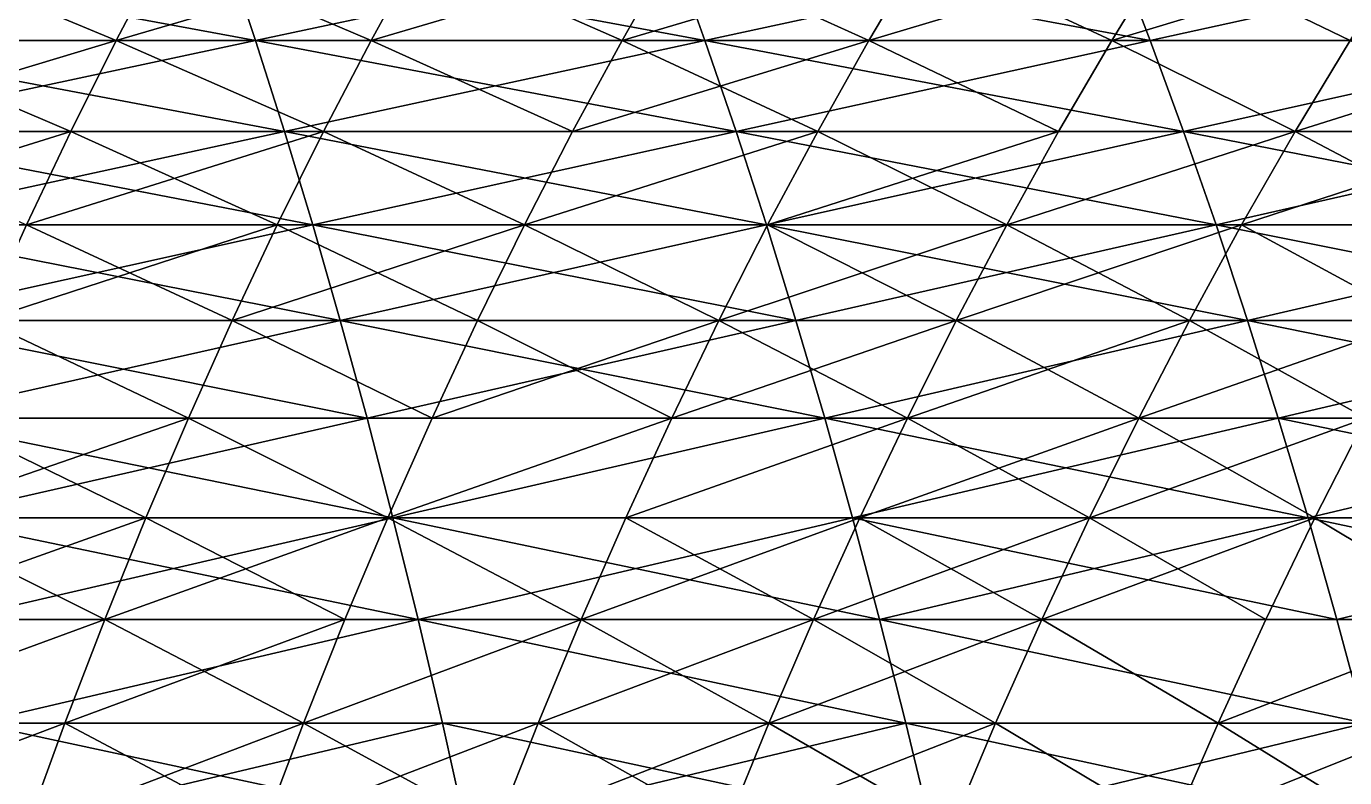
# Model space of a CAD drawing. Header units: millimetres. Extents: x -3250 to 8000, y -3250 to 3250.
# Drawn here: x 5706.8 to 5911, y 458.6 to 574.9 of the extents above; entities that cross this region are included whole.
import ezdxf

# ---------------------------------------------------------------- set-up
doc = ezdxf.new("R2010")
doc.units = ezdxf.units.MM
doc.header["$MEASUREMENT"] = 0
doc.layers.add('MESH_3D', color=2, linetype='CONTINUOUS')

msp = doc.modelspace()

# ---------------------------------------------------------------- linework, layer by layer
at = {"layer": 'MESH_3D'}
for points in [[(5667.8, 586.44, 786.66), (5737.67, 586.44, 809.17), (5742.27, 572.69, 795.47)], [(5667.8, 586.44, 786.66), (5742.27, 572.69, 795.47), (5672.06, 572.69, 772.85)], [(5737.67, 586.44, 25890.83), (5667.8, 586.44, 25913.34), (5672.06, 572.69, 25927.15)], [(5737.67, 586.44, 25890.83), (5672.06, 572.69, 25927.15), (5742.27, 572.69, 25904.53)], [(5680.66, 572.69, 1982.83), (5720.71, 572.69, 2005.29), (5687.57, 586.44, 1970.14)], [(5720.71, 572.69, 24694.71), (5680.66, 572.69, 24717.17), (5687.57, 586.44, 24729.86)], [(5687.57, 586.44, 1970.14), (5720.71, 572.69, 2005.29), (5727.93, 586.44, 1992.78)], [(5720.71, 572.69, 24694.71), (5687.57, 586.44, 24729.86), (5727.93, 586.44, 24707.22)], [(5720.71, 572.69, 2005.29), (5767.71, 586.44, 2016.41), (5727.93, 586.44, 1992.78)], [(5720.71, 572.69, 2005.29), (5760.18, 572.69, 2028.74), (5767.71, 586.44, 2016.41)], [(5760.18, 572.69, 24671.26), (5720.71, 572.69, 24694.71), (5727.93, 586.44, 24707.22)], [(5760.18, 572.69, 24671.26), (5727.93, 586.44, 24707.22), (5767.71, 586.44, 24683.59)], [(5737.67, 586.44, 809.17), (5811.9, 572.69, 819.84), (5742.27, 572.69, 795.47)], [(5737.67, 586.44, 809.17), (5806.95, 586.44, 833.42), (5811.9, 572.69, 819.84)], [(5806.95, 586.44, 25866.58), (5737.67, 586.44, 25890.83), (5742.27, 572.69, 25904.53)], [(5806.95, 586.44, 25866.58), (5742.27, 572.69, 25904.53), (5811.9, 572.69, 25880.16)], [(5760.18, 572.69, 2028.74), (5799.05, 572.69, 2053.17), (5806.89, 586.44, 2041.03)], [(5760.18, 572.69, 2028.74), (5806.89, 586.44, 2041.03), (5767.71, 586.44, 2016.41)], [(5799.05, 572.69, 24646.83), (5760.18, 572.69, 24671.26), (5767.71, 586.44, 24683.59)], [(5799.05, 572.69, 24646.83), (5767.71, 586.44, 24683.59), (5806.89, 586.44, 24658.97)], [(5799.05, 572.69, 2053.17), (5837.3, 572.69, 2078.56), (5845.44, 586.44, 2066.62)], [(5799.05, 572.69, 2053.17), (5845.44, 586.44, 2066.62), (5806.89, 586.44, 2041.03)], [(5837.3, 572.69, 24621.44), (5799.05, 572.69, 24646.83), (5806.89, 586.44, 24658.97)], [(5837.3, 572.69, 24621.44), (5806.89, 586.44, 24658.97), (5845.44, 586.44, 24633.38)], [(5806.95, 586.44, 833.42), (5875.61, 586.44, 859.38), (5880.89, 572.69, 845.93)], [(5806.95, 586.44, 833.42), (5880.89, 572.69, 845.93), (5811.9, 572.69, 819.84)], [(5875.61, 586.44, 25840.62), (5806.95, 586.44, 25866.58), (5811.9, 572.69, 25880.16)], [(5875.61, 586.44, 25840.62), (5811.9, 572.69, 25880.16), (5880.89, 572.69, 25854.07)], [(5837.3, 572.69, 2078.56), (5883.35, 586.44, 2093.16), (5845.44, 586.44, 2066.62)], [(5837.3, 572.69, 2078.56), (5874.91, 572.69, 2104.89), (5883.35, 586.44, 2093.16)], [(5874.91, 572.69, 24595.11), (5837.3, 572.69, 24621.44), (5845.44, 586.44, 24633.38)], [(5874.91, 572.69, 24595.11), (5845.44, 586.44, 24633.38), (5883.35, 586.44, 24606.84)], [(5874.91, 572.69, 2104.89), (5920.58, 586.44, 2120.63), (5883.35, 586.44, 2093.16)], [(5874.91, 572.69, 2104.89), (5911.85, 572.69, 2132.15), (5920.58, 586.44, 2120.63)], [(5911.85, 572.69, 24567.85), (5874.91, 572.69, 24595.11), (5883.35, 586.44, 24606.84)], [(5875.61, 586.44, 859.38), (5949.22, 572.69, 873.73), (5880.89, 572.69, 845.93)], [(5875.61, 586.44, 859.38), (5943.61, 586.44, 887.05), (5949.22, 572.69, 873.73)], [(5943.61, 586.44, 25812.95), (5875.61, 586.44, 25840.62), (5880.89, 572.69, 25854.07)], [(5943.61, 586.44, 25812.95), (5880.89, 572.69, 25854.07), (5949.22, 572.69, 25826.27)], [(5911.85, 572.69, 24567.85), (5883.35, 586.44, 24606.84), (5920.58, 586.44, 24579.37)], [(5672.06, 572.69, 772.85), (5746.76, 558.59, 782.1), (5676.22, 558.59, 759.37)], [(5672.06, 572.69, 772.85), (5742.27, 572.69, 795.47), (5746.76, 558.59, 782.1)], [(5742.27, 572.69, 25904.53), (5672.06, 572.69, 25927.15), (5676.22, 558.59, 25940.63)], [(5673.92, 558.59, 1995.22), (5720.71, 572.69, 2005.29), (5680.66, 572.69, 1982.83)], [(5673.92, 558.59, 1995.22), (5713.65, 558.59, 2017.51), (5720.71, 572.69, 2005.29)], [(5713.65, 558.59, 24682.49), (5673.92, 558.59, 24704.78), (5680.66, 572.69, 24717.17)], [(5742.27, 572.69, 25904.53), (5676.22, 558.59, 25940.63), (5746.76, 558.59, 25917.9)], [(5713.65, 558.59, 24682.49), (5680.66, 572.69, 24717.17), (5720.71, 572.69, 24694.71)], [(5713.65, 558.59, 2017.51), (5752.82, 558.59, 2040.78), (5720.71, 572.69, 2005.29)], [(5752.82, 558.59, 24659.22), (5713.65, 558.59, 24682.49), (5720.71, 572.69, 24694.71)], [(5720.71, 572.69, 2005.29), (5752.82, 558.59, 2040.78), (5760.18, 572.69, 2028.74)], [(5752.82, 558.59, 24659.22), (5720.71, 572.69, 24694.71), (5760.18, 572.69, 24671.26)], [(5742.27, 572.69, 795.47), (5811.9, 572.69, 819.84), (5816.72, 558.59, 806.58)], [(5742.27, 572.69, 795.47), (5816.72, 558.59, 806.58), (5746.76, 558.59, 782.1)], [(5811.9, 572.69, 25880.16), (5742.27, 572.69, 25904.53), (5746.76, 558.59, 25917.9)], [(5811.9, 572.69, 25880.16), (5746.76, 558.59, 25917.9), (5816.72, 558.59, 25893.42)], [(5752.82, 558.59, 2040.78), (5791.4, 558.59, 2065.02), (5760.18, 572.69, 2028.74)], [(5791.4, 558.59, 24634.98), (5752.82, 558.59, 24659.22), (5760.18, 572.69, 24671.26)], [(5760.18, 572.69, 2028.74), (5791.4, 558.59, 2065.02), (5799.05, 572.69, 2053.17)], [(5791.4, 558.59, 24634.98), (5760.18, 572.69, 24671.26), (5799.05, 572.69, 24646.83)], [(5791.4, 558.59, 2065.02), (5837.3, 572.69, 2078.56), (5799.05, 572.69, 2053.17)], [(5791.4, 558.59, 2065.02), (5829.36, 558.59, 2090.21), (5837.3, 572.69, 2078.56)], [(5829.36, 558.59, 24609.79), (5791.4, 558.59, 24634.98), (5799.05, 572.69, 24646.83)], [(5829.36, 558.59, 24609.79), (5799.05, 572.69, 24646.83), (5837.3, 572.69, 24621.44)], [(5811.9, 572.69, 819.84), (5880.89, 572.69, 845.93), (5886.05, 558.59, 832.8)], [(5811.9, 572.69, 819.84), (5886.05, 558.59, 832.8), (5816.72, 558.59, 806.58)], [(5880.89, 572.69, 25854.07), (5811.9, 572.69, 25880.16), (5816.72, 558.59, 25893.42)], [(5880.89, 572.69, 25854.07), (5816.72, 558.59, 25893.42), (5886.05, 558.59, 25867.2)], [(5829.36, 558.59, 2090.21), (5866.68, 558.59, 2116.34), (5837.3, 572.69, 2078.56)], [(5866.68, 558.59, 24583.66), (5829.36, 558.59, 24609.79), (5837.3, 572.69, 24621.44)], [(5837.3, 572.69, 2078.56), (5866.68, 558.59, 2116.34), (5874.91, 572.69, 2104.89)], [(5866.68, 558.59, 24583.66), (5837.3, 572.69, 24621.44), (5874.91, 572.69, 24595.11)], [(5866.68, 558.59, 2116.34), (5903.34, 558.59, 2143.39), (5874.91, 572.69, 2104.89)], [(5903.34, 558.59, 24556.61), (5866.68, 558.59, 24583.66), (5874.91, 572.69, 24595.11)], [(5874.91, 572.69, 2104.89), (5903.34, 558.59, 2143.39), (5911.85, 572.69, 2132.15)], [(5903.34, 558.59, 24556.61), (5874.91, 572.69, 24595.11), (5911.85, 572.69, 24567.85)], [(5880.89, 572.69, 845.93), (5949.22, 572.69, 873.73), (5886.05, 558.59, 832.8)], [(5949.22, 572.69, 25826.27), (5880.89, 572.69, 25854.07), (5886.05, 558.59, 25867.2)], [(5886.05, 558.59, 832.8), (5949.22, 572.69, 873.73), (5954.7, 558.59, 860.73)], [(5949.22, 572.69, 25826.27), (5886.05, 558.59, 25867.2), (5954.7, 558.59, 25839.27)], [(5903.34, 558.59, 2143.39), (5948.1, 572.69, 2160.33), (5911.85, 572.69, 2132.15)], [(5903.34, 558.59, 2143.39), (5939.31, 558.59, 2171.35), (5948.1, 572.69, 2160.33)], [(5939.31, 558.59, 24528.65), (5903.34, 558.59, 24556.61), (5911.85, 572.69, 24567.85)], [(5713.65, 558.59, 24682.49), (5667.34, 544.14, 24692.71), (5673.92, 558.59, 24704.78)], [(5706.78, 544.14, 24670.59), (5667.34, 544.14, 24692.71), (5713.65, 558.59, 24682.49)], [(5673.92, 558.59, 1995.22), (5706.78, 544.14, 2029.41), (5713.65, 558.59, 2017.51)], [(5676.22, 558.59, 759.37), (5746.76, 558.59, 782.1), (5751.14, 544.14, 769.07)], [(5676.22, 558.59, 759.37), (5751.14, 544.14, 769.07), (5680.27, 544.14, 746.24)], [(5746.76, 558.59, 25917.9), (5676.22, 558.59, 25940.63), (5680.27, 544.14, 25953.76)], [(5746.76, 558.59, 25917.9), (5680.27, 544.14, 25953.76), (5751.14, 544.14, 25930.93)], [(5706.78, 544.14, 2029.41), (5745.65, 544.14, 2052.51), (5713.65, 558.59, 2017.51)], [(5752.82, 558.59, 24659.22), (5706.78, 544.14, 24670.59), (5713.65, 558.59, 24682.49)], [(5745.65, 544.14, 24647.49), (5706.78, 544.14, 24670.59), (5752.82, 558.59, 24659.22)], [(5713.65, 558.59, 2017.51), (5745.65, 544.14, 2052.51), (5752.82, 558.59, 2040.78)], [(5745.65, 544.14, 2052.51), (5783.94, 544.14, 2076.56), (5752.82, 558.59, 2040.78)], [(5783.94, 544.14, 24623.44), (5745.65, 544.14, 24647.49), (5752.82, 558.59, 24659.22)], [(5746.76, 558.59, 782.1), (5816.72, 558.59, 806.58), (5751.14, 544.14, 769.07)], [(5821.42, 544.14, 25906.34), (5746.76, 558.59, 25917.9), (5751.14, 544.14, 25930.93)], [(5816.72, 558.59, 25893.42), (5746.76, 558.59, 25917.9), (5821.42, 544.14, 25906.34)], [(5751.14, 544.14, 769.07), (5816.72, 558.59, 806.58), (5821.42, 544.14, 793.66)], [(5752.82, 558.59, 2040.78), (5783.94, 544.14, 2076.56), (5791.4, 558.59, 2065.02)], [(5783.94, 544.14, 24623.44), (5752.82, 558.59, 24659.22), (5791.4, 558.59, 24634.98)], [(5783.94, 544.14, 2076.56), (5829.36, 558.59, 2090.21), (5791.4, 558.59, 2065.02)], [(5783.94, 544.14, 2076.56), (5821.61, 544.14, 2101.57), (5829.36, 558.59, 2090.21)], [(5829.36, 558.59, 24609.79), (5783.94, 544.14, 24623.44), (5791.4, 558.59, 24634.98)], [(5821.61, 544.14, 24598.43), (5783.94, 544.14, 24623.44), (5829.36, 558.59, 24609.79)], [(5816.72, 558.59, 806.58), (5891.07, 544.14, 820), (5821.42, 544.14, 793.66)], [(5816.72, 558.59, 806.58), (5886.05, 558.59, 832.8), (5891.07, 544.14, 820)], [(5886.05, 558.59, 25867.2), (5816.72, 558.59, 25893.42), (5821.42, 544.14, 25906.34)], [(5886.05, 558.59, 25867.2), (5821.42, 544.14, 25906.34), (5891.07, 544.14, 25880)], [(5821.61, 544.14, 2101.57), (5858.65, 544.14, 2127.5), (5829.36, 558.59, 2090.21)], [(5866.68, 558.59, 24583.66), (5821.61, 544.14, 24598.43), (5829.36, 558.59, 24609.79)], [(5858.65, 544.14, 24572.5), (5821.61, 544.14, 24598.43), (5866.68, 558.59, 24583.66)], [(5829.36, 558.59, 2090.21), (5858.65, 544.14, 2127.5), (5866.68, 558.59, 2116.34)], [(5858.65, 544.14, 2127.5), (5903.34, 558.59, 2143.39), (5866.68, 558.59, 2116.34)], [(5858.65, 544.14, 2127.5), (5895.03, 544.14, 2154.35), (5903.34, 558.59, 2143.39)], [(5903.34, 558.59, 24556.61), (5858.65, 544.14, 24572.5), (5866.68, 558.59, 24583.66)], [(5895.03, 544.14, 24545.65), (5858.65, 544.14, 24572.5), (5903.34, 558.59, 24556.61)], [(5886.05, 558.59, 832.8), (5960.04, 544.14, 848.07), (5891.07, 544.14, 820)], [(5886.05, 558.59, 832.8), (5954.7, 558.59, 860.73), (5960.04, 544.14, 848.07)], [(5954.7, 558.59, 25839.27), (5886.05, 558.59, 25867.2), (5891.07, 544.14, 25880)], [(5954.7, 558.59, 25839.27), (5891.07, 544.14, 25880), (5960.04, 544.14, 25851.93)], [(5895.03, 544.14, 2154.35), (5930.74, 544.14, 2182.1), (5939.31, 558.59, 2171.35)], [(5895.03, 544.14, 2154.35), (5939.31, 558.59, 2171.35), (5903.34, 558.59, 2143.39)], [(5930.74, 544.14, 24517.9), (5895.03, 544.14, 24545.65), (5903.34, 558.59, 24556.61)], [(5930.74, 544.14, 24517.9), (5903.34, 558.59, 24556.61), (5939.31, 558.59, 24528.65)], [(5700.09, 529.35, 24659), (5667.34, 544.14, 24692.71), (5706.78, 544.14, 24670.59)], [(5680.27, 544.14, 746.24), (5751.14, 544.14, 769.07), (5755.4, 529.35, 756.38)], [(5680.27, 544.14, 746.24), (5755.4, 529.35, 756.38), (5684.21, 529.35, 733.45)], [(5751.14, 544.14, 25930.93), (5680.27, 544.14, 25953.76), (5684.21, 529.35, 25966.55)], [(5751.14, 544.14, 25930.93), (5684.21, 529.35, 25966.55), (5755.4, 529.35, 25943.62)], [(5700.09, 529.35, 2041), (5738.67, 529.35, 2063.93), (5745.65, 544.14, 2052.51)], [(5700.09, 529.35, 2041), (5745.65, 544.14, 2052.51), (5706.78, 544.14, 2029.41)], [(5738.67, 529.35, 24636.07), (5700.09, 529.35, 24659), (5706.78, 544.14, 24670.59)], [(5738.67, 529.35, 24636.07), (5706.78, 544.14, 24670.59), (5745.65, 544.14, 24647.49)], [(5738.67, 529.35, 2063.93), (5783.94, 544.14, 2076.56), (5745.65, 544.14, 2052.51)], [(5738.67, 529.35, 2063.93), (5776.68, 529.35, 2087.81), (5783.94, 544.14, 2076.56)], [(5776.68, 529.35, 24612.19), (5738.67, 529.35, 24636.07), (5745.65, 544.14, 24647.49)], [(5776.68, 529.35, 24612.19), (5745.65, 544.14, 24647.49), (5783.94, 544.14, 24623.44)], [(5751.14, 544.14, 769.07), (5821.42, 544.14, 793.66), (5826, 529.35, 781.09)], [(5751.14, 544.14, 769.07), (5826, 529.35, 781.09), (5755.4, 529.35, 756.38)], [(5821.42, 544.14, 25906.34), (5751.14, 544.14, 25930.93), (5755.4, 529.35, 25943.62)], [(5821.42, 544.14, 25906.34), (5755.4, 529.35, 25943.62), (5826, 529.35, 25918.91)], [(5776.68, 529.35, 2087.81), (5814.07, 529.35, 2112.63), (5783.94, 544.14, 2076.56)], [(5814.07, 529.35, 24587.37), (5776.68, 529.35, 24612.19), (5783.94, 544.14, 24623.44)], [(5783.94, 544.14, 2076.56), (5814.07, 529.35, 2112.63), (5821.61, 544.14, 2101.57)], [(5814.07, 529.35, 24587.37), (5783.94, 544.14, 24623.44), (5821.61, 544.14, 24598.43)], [(5814.07, 529.35, 2112.63), (5858.65, 544.14, 2127.5), (5821.61, 544.14, 2101.57)], [(5814.07, 529.35, 2112.63), (5850.84, 529.35, 2138.37), (5858.65, 544.14, 2127.5)], [(5850.84, 529.35, 24561.63), (5814.07, 529.35, 24587.37), (5821.61, 544.14, 24598.43)], [(5821.42, 544.14, 793.66), (5891.07, 544.14, 820), (5895.96, 529.35, 807.54)], [(5821.42, 544.14, 793.66), (5895.96, 529.35, 807.54), (5826, 529.35, 781.09)], [(5891.07, 544.14, 25880), (5821.42, 544.14, 25906.34), (5826, 529.35, 25918.91)], [(5850.84, 529.35, 24561.63), (5821.61, 544.14, 24598.43), (5858.65, 544.14, 24572.5)], [(5891.07, 544.14, 25880), (5826, 529.35, 25918.91), (5895.96, 529.35, 25892.46)], [(5850.84, 529.35, 2138.37), (5895.03, 544.14, 2154.35), (5858.65, 544.14, 2127.5)], [(5850.84, 529.35, 2138.37), (5886.95, 529.35, 2165.02), (5895.03, 544.14, 2154.35)], [(5886.95, 529.35, 24534.98), (5850.84, 529.35, 24561.63), (5858.65, 544.14, 24572.5)], [(5886.95, 529.35, 24534.98), (5858.65, 544.14, 24572.5), (5895.03, 544.14, 24545.65)], [(5886.95, 529.35, 2165.02), (5922.39, 529.35, 2192.57), (5895.03, 544.14, 2154.35)], [(5922.39, 529.35, 24507.43), (5886.95, 529.35, 24534.98), (5895.03, 544.14, 24545.65)], [(5891.07, 544.14, 820), (5965.24, 529.35, 835.73), (5895.96, 529.35, 807.54)], [(5891.07, 544.14, 820), (5960.04, 544.14, 848.07), (5965.24, 529.35, 835.73)], [(5960.04, 544.14, 25851.93), (5891.07, 544.14, 25880), (5895.96, 529.35, 25892.46)], [(5895.03, 544.14, 2154.35), (5922.39, 529.35, 2192.57), (5930.74, 544.14, 2182.1)], [(5922.39, 529.35, 24507.43), (5895.03, 544.14, 24545.65), (5930.74, 544.14, 24517.9)], [(5960.04, 544.14, 25851.93), (5895.96, 529.35, 25892.46), (5965.24, 529.35, 25864.27)], [(5684.21, 529.35, 733.45), (5755.4, 529.35, 756.38), (5759.55, 514.23, 744.05)], [(5684.21, 529.35, 733.45), (5759.55, 514.23, 744.05), (5688.05, 514.23, 721.02)], [(5755.4, 529.35, 25943.62), (5684.21, 529.35, 25966.55), (5688.05, 514.23, 25978.98)], [(5755.4, 529.35, 25943.62), (5688.05, 514.23, 25978.98), (5759.55, 514.23, 25955.95)], [(5693.58, 514.23, 2052.27), (5731.89, 514.23, 2075.03), (5700.09, 529.35, 2041)], [(5731.89, 514.23, 24624.97), (5693.58, 514.23, 24647.73), (5700.09, 529.35, 24659)], [(5700.09, 529.35, 2041), (5731.89, 514.23, 2075.03), (5738.67, 529.35, 2063.93)], [(5731.89, 514.23, 24624.97), (5700.09, 529.35, 24659), (5738.67, 529.35, 24636.07)], [(5731.89, 514.23, 2075.03), (5769.62, 514.23, 2098.74), (5738.67, 529.35, 2063.93)], [(5769.62, 514.23, 24601.26), (5731.89, 514.23, 24624.97), (5738.67, 529.35, 24636.07)], [(5738.67, 529.35, 2063.93), (5769.62, 514.23, 2098.74), (5776.68, 529.35, 2087.81)], [(5769.62, 514.23, 24601.26), (5738.67, 529.35, 24636.07), (5776.68, 529.35, 24612.19)], [(5755.4, 529.35, 756.38), (5826, 529.35, 781.09), (5759.55, 514.23, 744.05)], [(5830.45, 514.23, 25931.14), (5755.4, 529.35, 25943.62), (5759.55, 514.23, 25955.95)], [(5826, 529.35, 25918.91), (5755.4, 529.35, 25943.62), (5830.45, 514.23, 25931.14)], [(5759.55, 514.23, 744.05), (5826, 529.35, 781.09), (5830.45, 514.23, 768.86)], [(5769.62, 514.23, 2098.74), (5814.07, 529.35, 2112.63), (5776.68, 529.35, 2087.81)], [(5769.62, 514.23, 2098.74), (5806.75, 514.23, 2123.38), (5814.07, 529.35, 2112.63)], [(5806.75, 514.23, 24576.62), (5769.62, 514.23, 24601.26), (5776.68, 529.35, 24612.19)], [(5806.75, 514.23, 24576.62), (5776.68, 529.35, 24612.19), (5814.07, 529.35, 24587.37)], [(5806.75, 514.23, 2123.38), (5843.25, 514.23, 2148.93), (5814.07, 529.35, 2112.63)], [(5850.84, 529.35, 24561.63), (5806.75, 514.23, 24576.62), (5814.07, 529.35, 24587.37)], [(5843.25, 514.23, 24551.07), (5806.75, 514.23, 24576.62), (5850.84, 529.35, 24561.63)], [(5814.07, 529.35, 2112.63), (5843.25, 514.23, 2148.93), (5850.84, 529.35, 2138.37)], [(5826, 529.35, 781.09), (5895.96, 529.35, 807.54), (5830.45, 514.23, 768.86)], [(5895.96, 529.35, 25892.46), (5826, 529.35, 25918.91), (5830.45, 514.23, 25931.14)], [(5830.45, 514.23, 768.86), (5895.96, 529.35, 807.54), (5900.71, 514.23, 795.43)], [(5895.96, 529.35, 25892.46), (5830.45, 514.23, 25931.14), (5900.71, 514.23, 25904.57)], [(5843.25, 514.23, 2148.93), (5879.1, 514.23, 2175.39), (5850.84, 529.35, 2138.37)], [(5886.95, 529.35, 24534.98), (5843.25, 514.23, 24551.07), (5850.84, 529.35, 24561.63)], [(5879.1, 514.23, 24524.61), (5843.25, 514.23, 24551.07), (5886.95, 529.35, 24534.98)], [(5850.84, 529.35, 2138.37), (5879.1, 514.23, 2175.39), (5886.95, 529.35, 2165.02)], [(5879.1, 514.23, 2175.39), (5922.39, 529.35, 2192.57), (5886.95, 529.35, 2165.02)], [(5879.1, 514.23, 2175.39), (5914.28, 514.23, 2202.74), (5922.39, 529.35, 2192.57)], [(5914.28, 514.23, 24497.26), (5879.1, 514.23, 24524.61), (5886.95, 529.35, 24534.98)], [(5914.28, 514.23, 24497.26), (5886.95, 529.35, 24534.98), (5922.39, 529.35, 24507.43)], [(5895.96, 529.35, 807.54), (5965.24, 529.35, 835.73), (5970.29, 514.23, 823.74)], [(5895.96, 529.35, 807.54), (5970.29, 514.23, 823.74), (5900.71, 514.23, 795.43)], [(5965.24, 529.35, 25864.27), (5895.96, 529.35, 25892.46), (5900.71, 514.23, 25904.57)], [(5965.24, 529.35, 25864.27), (5900.71, 514.23, 25904.57), (5970.29, 514.23, 25876.26)], [(5687.27, 498.79, 2063.21), (5725.3, 498.79, 2085.81), (5731.89, 514.23, 2075.03)], [(5687.27, 498.79, 2063.21), (5731.89, 514.23, 2075.03), (5693.58, 514.23, 2052.27)], [(5725.3, 498.79, 24614.19), (5687.27, 498.79, 24636.79), (5693.58, 514.23, 24647.73)], [(5688.05, 514.23, 721.02), (5763.57, 498.79, 732.08), (5691.77, 498.79, 708.95)], [(5688.05, 514.23, 721.02), (5759.55, 514.23, 744.05), (5763.57, 498.79, 732.08)], [(5759.55, 514.23, 25955.95), (5688.05, 514.23, 25978.98), (5691.77, 498.79, 25991.05)], [(5759.55, 514.23, 25955.95), (5691.77, 498.79, 25991.05), (5763.57, 498.79, 25967.92)], [(5725.3, 498.79, 24614.19), (5693.58, 514.23, 24647.73), (5731.89, 514.23, 24624.97)], [(5725.3, 498.79, 2085.81), (5762.77, 498.79, 2109.34), (5731.89, 514.23, 2075.03)], [(5762.77, 498.79, 24590.66), (5725.3, 498.79, 24614.19), (5731.89, 514.23, 24624.97)], [(5731.89, 514.23, 2075.03), (5762.77, 498.79, 2109.34), (5769.62, 514.23, 2098.74)], [(5762.77, 498.79, 24590.66), (5731.89, 514.23, 24624.97), (5769.62, 514.23, 24601.26)], [(5759.55, 514.23, 744.05), (5830.45, 514.23, 768.86), (5763.57, 498.79, 732.08)], [(5830.45, 514.23, 25931.14), (5759.55, 514.23, 25955.95), (5763.57, 498.79, 25967.92)], [(5762.77, 498.79, 2109.34), (5806.75, 514.23, 2123.38), (5769.62, 514.23, 2098.74)], [(5762.77, 498.79, 2109.34), (5799.63, 498.79, 2133.81), (5806.75, 514.23, 2123.38)], [(5806.75, 514.23, 24576.62), (5762.77, 498.79, 24590.66), (5769.62, 514.23, 24601.26)], [(5799.63, 498.79, 24566.19), (5762.77, 498.79, 24590.66), (5806.75, 514.23, 24576.62)], [(5763.57, 498.79, 732.08), (5830.45, 514.23, 768.86), (5834.77, 498.79, 756.99)], [(5830.45, 514.23, 25931.14), (5763.57, 498.79, 25967.92), (5834.77, 498.79, 25943.01)], [(5799.63, 498.79, 2133.81), (5835.87, 498.79, 2159.19), (5843.25, 514.23, 2148.93)], [(5799.63, 498.79, 2133.81), (5843.25, 514.23, 2148.93), (5806.75, 514.23, 2123.38)], [(5843.25, 514.23, 24551.07), (5799.63, 498.79, 24566.19), (5806.75, 514.23, 24576.62)], [(5835.87, 498.79, 24540.81), (5799.63, 498.79, 24566.19), (5843.25, 514.23, 24551.07)], [(5830.45, 514.23, 768.86), (5905.33, 498.79, 783.67), (5834.77, 498.79, 756.99)], [(5830.45, 514.23, 768.86), (5900.71, 514.23, 795.43), (5905.33, 498.79, 783.67)], [(5900.71, 514.23, 25904.57), (5830.45, 514.23, 25931.14), (5834.77, 498.79, 25943.01)], [(5900.71, 514.23, 25904.57), (5834.77, 498.79, 25943.01), (5905.33, 498.79, 25916.33)], [(5835.87, 498.79, 2159.19), (5871.47, 498.79, 2185.46), (5843.25, 514.23, 2148.93)], [(5879.1, 514.23, 24524.61), (5835.87, 498.79, 24540.81), (5843.25, 514.23, 24551.07)], [(5871.47, 498.79, 24514.54), (5835.87, 498.79, 24540.81), (5879.1, 514.23, 24524.61)], [(5843.25, 514.23, 2148.93), (5871.47, 498.79, 2185.46), (5879.1, 514.23, 2175.39)], [(5871.47, 498.79, 2185.46), (5906.4, 498.79, 2212.61), (5914.28, 514.23, 2202.74)], [(5871.47, 498.79, 2185.46), (5914.28, 514.23, 2202.74), (5879.1, 514.23, 2175.39)], [(5906.4, 498.79, 24487.39), (5871.47, 498.79, 24514.54), (5879.1, 514.23, 24524.61)], [(5906.4, 498.79, 24487.39), (5879.1, 514.23, 24524.61), (5914.28, 514.23, 24497.26)], [(5900.71, 514.23, 795.43), (5975.2, 498.79, 812.11), (5905.33, 498.79, 783.67)], [(5900.71, 514.23, 795.43), (5970.29, 514.23, 823.74), (5975.2, 498.79, 812.11)], [(5970.29, 514.23, 25876.26), (5900.71, 514.23, 25904.57), (5905.33, 498.79, 25916.33)], [(5970.29, 514.23, 25876.26), (5905.33, 498.79, 25916.33), (5975.2, 498.79, 25887.89)], [(5906.4, 498.79, 2212.61), (5940.65, 498.79, 2240.63), (5914.28, 514.23, 2202.74)], [(5940.65, 498.79, 24459.37), (5906.4, 498.79, 24487.39), (5914.28, 514.23, 24497.26)], [(5681.15, 483.04, 2073.81), (5725.3, 498.79, 2085.81), (5687.27, 498.79, 2063.21)], [(5681.15, 483.04, 2073.81), (5718.92, 483.04, 2096.25), (5725.3, 498.79, 2085.81)], [(5718.92, 483.04, 24603.75), (5681.15, 483.04, 24626.19), (5687.27, 498.79, 24636.79)], [(5718.92, 483.04, 24603.75), (5687.27, 498.79, 24636.79), (5725.3, 498.79, 24614.19)], [(5691.77, 498.79, 708.95), (5767.47, 483.04, 720.48), (5695.38, 483.04, 697.25)], [(5691.77, 498.79, 708.95), (5763.57, 498.79, 732.08), (5767.47, 483.04, 720.48)], [(5763.57, 498.79, 25967.92), (5691.77, 498.79, 25991.05), (5695.38, 483.04, 26002.75)], [(5763.57, 498.79, 25967.92), (5695.38, 483.04, 26002.75), (5767.47, 483.04, 25979.52)], [(5718.92, 483.04, 2096.25), (5756.13, 483.04, 2119.63), (5762.77, 498.79, 2109.34)], [(5718.92, 483.04, 2096.25), (5762.77, 498.79, 2109.34), (5725.3, 498.79, 2085.81)], [(5756.13, 483.04, 24580.37), (5718.92, 483.04, 24603.75), (5725.3, 498.79, 24614.19)], [(5756.13, 483.04, 24580.37), (5725.3, 498.79, 24614.19), (5762.77, 498.79, 24590.66)], [(5756.13, 483.04, 2119.63), (5792.74, 483.04, 2143.92), (5762.77, 498.79, 2109.34)], [(5792.74, 483.04, 24556.08), (5756.13, 483.04, 24580.37), (5762.77, 498.79, 24590.66)], [(5762.77, 498.79, 2109.34), (5792.74, 483.04, 2143.92), (5799.63, 498.79, 2133.81)], [(5792.74, 483.04, 24556.08), (5762.77, 498.79, 24590.66), (5799.63, 498.79, 24566.19)], [(5763.57, 498.79, 732.08), (5838.96, 483.04, 745.49), (5767.47, 483.04, 720.48)], [(5763.57, 498.79, 732.08), (5834.77, 498.79, 756.99), (5838.96, 483.04, 745.49)], [(5834.77, 498.79, 25943.01), (5763.57, 498.79, 25967.92), (5767.47, 483.04, 25979.52)], [(5834.77, 498.79, 25943.01), (5767.47, 483.04, 25979.52), (5838.96, 483.04, 25954.51)], [(5792.74, 483.04, 2143.92), (5828.73, 483.04, 2169.13), (5835.87, 498.79, 2159.19)], [(5792.74, 483.04, 2143.92), (5835.87, 498.79, 2159.19), (5799.63, 498.79, 2133.81)], [(5828.73, 483.04, 24530.87), (5792.74, 483.04, 24556.08), (5799.63, 498.79, 24566.19)], [(5828.73, 483.04, 24530.87), (5799.63, 498.79, 24566.19), (5835.87, 498.79, 24540.81)], [(5828.73, 483.04, 2169.13), (5864.08, 483.04, 2195.22), (5871.47, 498.79, 2185.46)], [(5828.73, 483.04, 2169.13), (5871.47, 498.79, 2185.46), (5835.87, 498.79, 2159.19)], [(5864.08, 483.04, 24504.78), (5828.73, 483.04, 24530.87), (5835.87, 498.79, 24540.81)], [(5834.77, 498.79, 756.99), (5905.33, 498.79, 783.67), (5909.8, 483.04, 772.28)], [(5834.77, 498.79, 756.99), (5909.8, 483.04, 772.28), (5838.96, 483.04, 745.49)], [(5905.33, 498.79, 25916.33), (5834.77, 498.79, 25943.01), (5838.96, 483.04, 25954.51)], [(5864.08, 483.04, 24504.78), (5835.87, 498.79, 24540.81), (5871.47, 498.79, 24514.54)], [(5905.33, 498.79, 25916.33), (5838.96, 483.04, 25954.51), (5909.8, 483.04, 25927.72)], [(5864.08, 483.04, 2195.22), (5898.77, 483.04, 2222.18), (5906.4, 498.79, 2212.61)], [(5864.08, 483.04, 2195.22), (5906.4, 498.79, 2212.61), (5871.47, 498.79, 2185.46)], [(5898.77, 483.04, 24477.82), (5864.08, 483.04, 24504.78), (5871.47, 498.79, 24514.54)], [(5898.77, 483.04, 24477.82), (5871.47, 498.79, 24514.54), (5906.4, 498.79, 24487.39)], [(5898.77, 483.04, 2222.18), (5932.78, 483.04, 2250), (5906.4, 498.79, 2212.61)], [(5932.78, 483.04, 24450), (5898.77, 483.04, 24477.82), (5906.4, 498.79, 24487.39)], [(5905.33, 498.79, 783.67), (5979.95, 483.04, 800.83), (5909.8, 483.04, 772.28)], [(5905.33, 498.79, 783.67), (5975.2, 498.79, 812.11), (5979.95, 483.04, 800.83)], [(5975.2, 498.79, 25887.89), (5905.33, 498.79, 25916.33), (5909.8, 483.04, 25927.72)], [(5906.4, 498.79, 2212.61), (5932.78, 483.04, 2250), (5940.65, 498.79, 2240.63)], [(5932.78, 483.04, 24450), (5906.4, 498.79, 24487.39), (5940.65, 498.79, 24459.37)], [(5975.2, 498.79, 25887.89), (5909.8, 483.04, 25927.72), (5979.95, 483.04, 25899.17)], [(5675.22, 466.99, 2084.07), (5718.92, 483.04, 2096.25), (5681.15, 483.04, 2073.81)], [(5675.22, 466.99, 2084.07), (5712.75, 466.99, 2106.36), (5718.92, 483.04, 2096.25)], [(5718.92, 483.04, 24603.75), (5675.22, 466.99, 24615.93), (5681.15, 483.04, 24626.19)], [(5712.75, 466.99, 24593.64), (5675.22, 466.99, 24615.93), (5718.92, 483.04, 24603.75)], [(5695.38, 483.04, 697.25), (5767.47, 483.04, 720.48), (5698.87, 466.99, 685.93)], [(5767.47, 483.04, 25979.52), (5695.38, 483.04, 26002.75), (5698.87, 466.99, 26014.07)], [(5698.87, 466.99, 685.93), (5767.47, 483.04, 720.48), (5771.24, 466.99, 709.25)], [(5767.47, 483.04, 25979.52), (5698.87, 466.99, 26014.07), (5771.24, 466.99, 25990.75)], [(5712.75, 466.99, 2106.36), (5756.13, 483.04, 2119.63), (5718.92, 483.04, 2096.25)], [(5712.75, 466.99, 2106.36), (5749.7, 466.99, 2129.58), (5756.13, 483.04, 2119.63)], [(5749.7, 466.99, 24570.42), (5712.75, 466.99, 24593.64), (5718.92, 483.04, 24603.75)], [(5749.7, 466.99, 24570.42), (5718.92, 483.04, 24603.75), (5756.13, 483.04, 24580.37)], [(5749.7, 466.99, 2129.58), (5786.06, 466.99, 2153.71), (5792.74, 483.04, 2143.92)], [(5749.7, 466.99, 2129.58), (5792.74, 483.04, 2143.92), (5756.13, 483.04, 2119.63)], [(5792.74, 483.04, 24556.08), (5749.7, 466.99, 24570.42), (5756.13, 483.04, 24580.37)], [(5786.06, 466.99, 24546.29), (5749.7, 466.99, 24570.42), (5792.74, 483.04, 24556.08)], [(5767.47, 483.04, 720.48), (5843.01, 466.99, 734.36), (5771.24, 466.99, 709.25)], [(5767.47, 483.04, 720.48), (5838.96, 483.04, 745.49), (5843.01, 466.99, 734.36)], [(5843.01, 466.99, 25965.64), (5767.47, 483.04, 25979.52), (5771.24, 466.99, 25990.75)], [(5838.96, 483.04, 25954.51), (5767.47, 483.04, 25979.52), (5843.01, 466.99, 25965.64)], [(5786.06, 466.99, 2153.71), (5821.81, 466.99, 2178.74), (5828.73, 483.04, 2169.13)], [(5786.06, 466.99, 2153.71), (5828.73, 483.04, 2169.13), (5792.74, 483.04, 2143.92)], [(5821.81, 466.99, 24521.26), (5786.06, 466.99, 24546.29), (5792.74, 483.04, 24556.08)], [(5821.81, 466.99, 24521.26), (5792.74, 483.04, 24556.08), (5828.73, 483.04, 24530.87)], [(5821.81, 466.99, 2178.74), (5856.93, 466.99, 2204.66), (5828.73, 483.04, 2169.13)], [(5864.08, 483.04, 24504.78), (5821.81, 466.99, 24521.26), (5828.73, 483.04, 24530.87)], [(5856.93, 466.99, 24495.34), (5821.81, 466.99, 24521.26), (5864.08, 483.04, 24504.78)], [(5828.73, 483.04, 2169.13), (5856.93, 466.99, 2204.66), (5864.08, 483.04, 2195.22)], [(5838.96, 483.04, 745.49), (5909.8, 483.04, 772.28), (5914.13, 466.99, 761.25)], [(5838.96, 483.04, 745.49), (5914.13, 466.99, 761.25), (5843.01, 466.99, 734.36)], [(5914.13, 466.99, 25938.75), (5838.96, 483.04, 25954.51), (5843.01, 466.99, 25965.64)], [(5909.8, 483.04, 25927.72), (5838.96, 483.04, 25954.51), (5914.13, 466.99, 25938.75)], [(5856.93, 466.99, 2204.66), (5891.39, 466.99, 2231.44), (5864.08, 483.04, 2195.22)], [(5891.39, 466.99, 24468.56), (5856.93, 466.99, 24495.34), (5864.08, 483.04, 24504.78)], [(5864.08, 483.04, 2195.22), (5891.39, 466.99, 2231.44), (5898.77, 483.04, 2222.18)], [(5891.39, 466.99, 24468.56), (5864.08, 483.04, 24504.78), (5898.77, 483.04, 24477.82)], [(5891.39, 466.99, 2231.44), (5932.78, 483.04, 2250), (5898.77, 483.04, 2222.18)], [(5891.39, 466.99, 2231.44), (5925.17, 466.99, 2259.08), (5932.78, 483.04, 2250)], [(5932.78, 483.04, 24450), (5891.39, 466.99, 24468.56), (5898.77, 483.04, 24477.82)], [(5925.17, 466.99, 24440.92), (5891.39, 466.99, 24468.56), (5932.78, 483.04, 24450)], [(5909.8, 483.04, 772.28), (5979.95, 483.04, 800.83), (5914.13, 466.99, 761.25)], [(5979.95, 483.04, 25899.17), (5909.8, 483.04, 25927.72), (5914.13, 466.99, 25938.75)], [(5669.5, 450.66, 2093.97), (5712.75, 466.99, 2106.36), (5675.22, 466.99, 2084.07)], [(5669.5, 450.66, 2093.97), (5706.78, 450.66, 2116.12), (5712.75, 466.99, 2106.36)], [(5706.78, 450.66, 24583.88), (5669.5, 450.66, 24606.03), (5675.22, 466.99, 24615.93)], [(5706.78, 450.66, 24583.88), (5675.22, 466.99, 24615.93), (5712.75, 466.99, 24593.64)], [(5698.87, 466.99, 685.93), (5771.24, 466.99, 709.25), (5774.88, 450.66, 698.4)], [(5698.87, 466.99, 685.93), (5774.88, 450.66, 698.4), (5702.24, 450.66, 675)], [(5771.24, 466.99, 25990.75), (5698.87, 466.99, 26014.07), (5702.24, 450.66, 26025)], [(5771.24, 466.99, 25990.75), (5702.24, 450.66, 26025), (5774.88, 450.66, 26001.6)], [(5706.78, 450.66, 2116.12), (5743.49, 450.66, 2139.19), (5749.7, 466.99, 2129.58)], [(5706.78, 450.66, 2116.12), (5749.7, 466.99, 2129.58), (5712.75, 466.99, 2106.36)], [(5743.49, 450.66, 24560.81), (5706.78, 450.66, 24583.88), (5712.75, 466.99, 24593.64)], [(5743.49, 450.66, 24560.81), (5712.75, 466.99, 24593.64), (5749.7, 466.99, 24570.42)], [(5743.49, 450.66, 2139.19), (5779.62, 450.66, 2163.16), (5749.7, 466.99, 2129.58)], [(5786.06, 466.99, 24546.29), (5743.49, 450.66, 24560.81), (5749.7, 466.99, 24570.42)], [(5779.62, 450.66, 24536.84), (5743.49, 450.66, 24560.81), (5786.06, 466.99, 24546.29)], [(5749.7, 466.99, 2129.58), (5779.62, 450.66, 2163.16), (5786.06, 466.99, 2153.71)], [(5771.24, 466.99, 709.25), (5846.92, 450.66, 723.61), (5774.88, 450.66, 698.4)], [(5771.24, 466.99, 709.25), (5843.01, 466.99, 734.36), (5846.92, 450.66, 723.61)], [(5843.01, 466.99, 25965.64), (5771.24, 466.99, 25990.75), (5774.88, 450.66, 26001.6)], [(5843.01, 466.99, 25965.64), (5774.88, 450.66, 26001.6), (5846.92, 450.66, 25976.39)], [(5779.62, 450.66, 2163.16), (5821.81, 466.99, 2178.74), (5786.06, 466.99, 2153.71)], [(5779.62, 450.66, 2163.16), (5815.14, 450.66, 2188.03), (5821.81, 466.99, 2178.74)], [(5815.14, 450.66, 24511.97), (5779.62, 450.66, 24536.84), (5786.06, 466.99, 24546.29)], [(5815.14, 450.66, 24511.97), (5786.06, 466.99, 24546.29), (5821.81, 466.99, 24521.26)], [(5815.14, 450.66, 2188.03), (5856.93, 466.99, 2204.66), (5821.81, 466.99, 2178.74)], [(5815.14, 450.66, 2188.03), (5850.02, 450.66, 2213.78), (5856.93, 466.99, 2204.66)], [(5850.02, 450.66, 24486.22), (5815.14, 450.66, 24511.97), (5821.81, 466.99, 24521.26)], [(5850.02, 450.66, 24486.22), (5821.81, 466.99, 24521.26), (5856.93, 466.99, 24495.34)], [(5843.01, 466.99, 734.36), (5918.31, 450.66, 750.6), (5846.92, 450.66, 723.61)], [(5843.01, 466.99, 734.36), (5914.13, 466.99, 761.25), (5918.31, 450.66, 750.6)], [(5914.13, 466.99, 25938.75), (5843.01, 466.99, 25965.64), (5846.92, 450.66, 25976.39)], [(5914.13, 466.99, 25938.75), (5846.92, 450.66, 25976.39), (5918.31, 450.66, 25949.4)], [(5850.02, 450.66, 2213.78), (5884.25, 450.66, 2240.39), (5856.93, 466.99, 2204.66)], [(5884.25, 450.66, 24459.61), (5850.02, 450.66, 24486.22), (5856.93, 466.99, 24495.34)], [(5856.93, 466.99, 2204.66), (5884.25, 450.66, 2240.39), (5891.39, 466.99, 2231.44)], [(5884.25, 450.66, 24459.61), (5856.93, 466.99, 24495.34), (5891.39, 466.99, 24468.56)], [(5884.25, 450.66, 2240.39), (5925.17, 466.99, 2259.08), (5891.39, 466.99, 2231.44)], [(5884.25, 450.66, 2240.39), (5917.81, 450.66, 2267.84), (5925.17, 466.99, 2259.08)], [(5917.81, 450.66, 24432.16), (5884.25, 450.66, 24459.61), (5891.39, 466.99, 24468.56)], [(5917.81, 450.66, 24432.16), (5891.39, 466.99, 24468.56), (5925.17, 466.99, 24440.92)]]:
    msp.add_3dface(points, dxfattribs=at)

doc.saveas('drawing.dxf')
